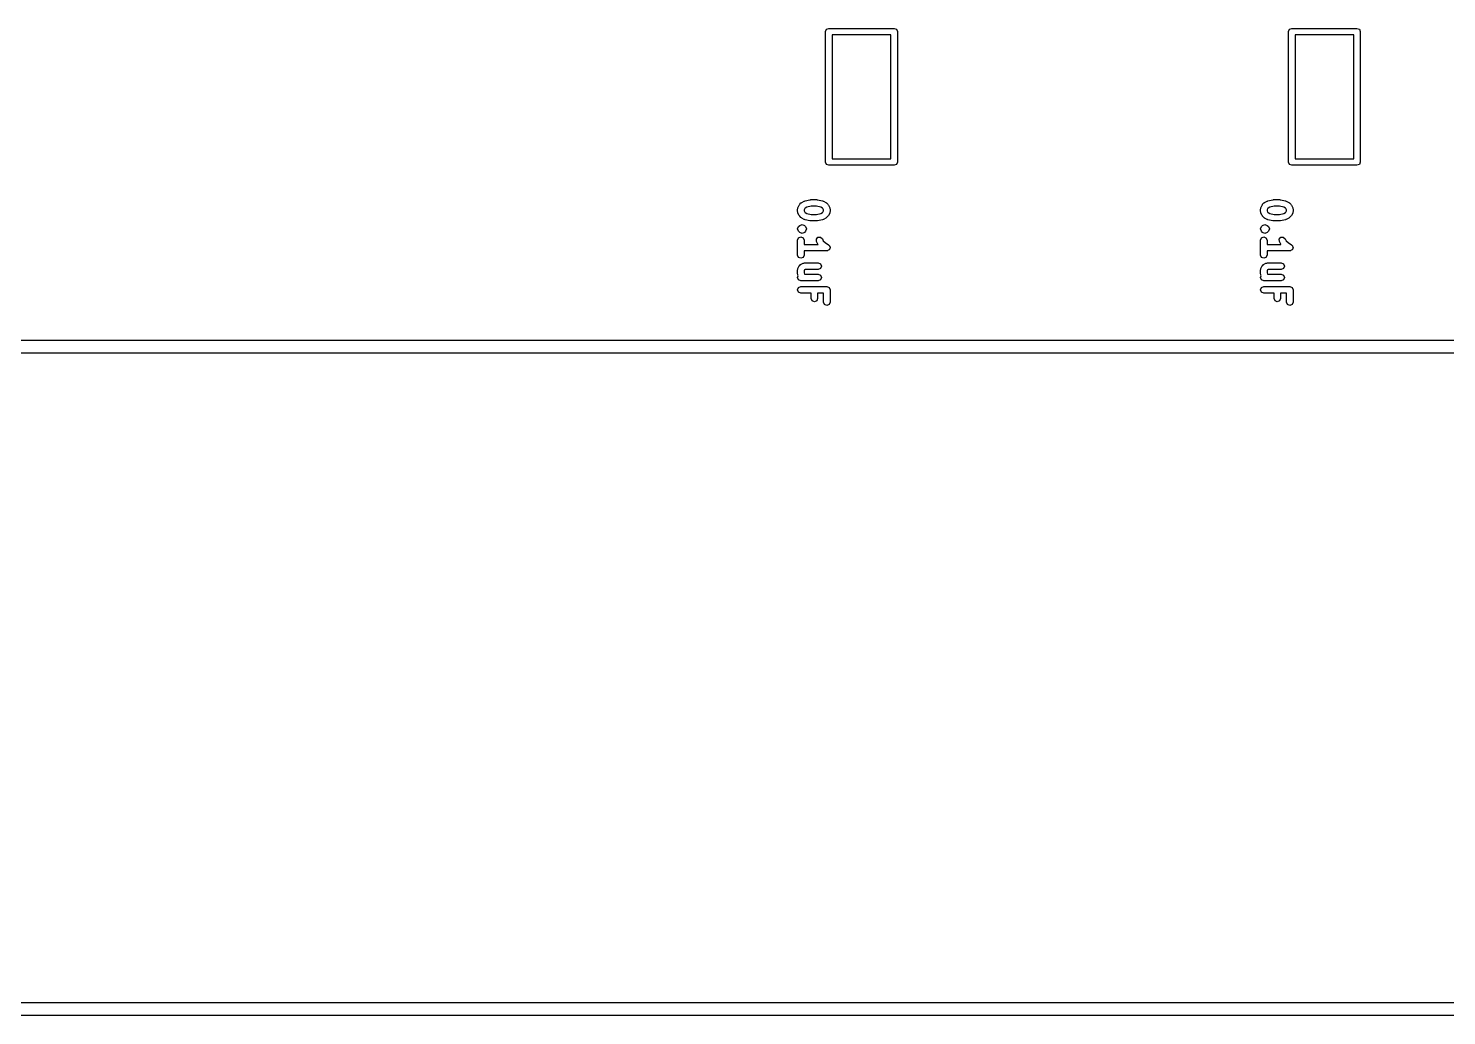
# Model space of a CAD drawing. Extents: x 97.5 to 143.9, y -109.8 to -49.
# Drawn here: x 124.81 to 135.69, y -109.84 to -102.28 of the extents above; entities that cross this region are included whole.
import ezdxf

# ---------------------------------------------------------------- set-up
doc = ezdxf.new("R2010")
doc.units = 0
doc.layers.add('BLACK', color=7, linetype='CONTINUOUS')

msp = doc.modelspace()

# ---------------------------------------------------------------- linework, layer by layer
at = {"layer": 'BLACK', "linetype": 'CONTINUOUS'}
for p, q in [((130.925, -102.3), (130.932, -102.282)), ((130.925, -103.3), (130.925, -102.3)), ((130.932, -102.282), (130.95, -102.275)), ((130.95, -102.275), (131.45, -102.275)), ((130.975, -102.325), (130.975, -103.275)), ((131.425, -102.325), (130.975, -102.325)), ((131.425, -103.275), (131.425, -102.325)), ((131.45, -102.275), (131.468, -102.282)), ((131.468, -102.282), (131.475, -102.3)), ((131.475, -102.3), (131.475, -103.3)), ((134.475, -102.3), (134.482, -102.282)), ((134.475, -103.3), (134.475, -102.3)), ((134.482, -102.282), (134.5, -102.275)), ((134.5, -102.275), (135, -102.275)), ((134.525, -102.325), (134.525, -103.275)), ((134.975, -102.325), (134.525, -102.325)), ((134.975, -103.275), (134.975, -102.325)), ((135, -102.275), (135.018, -102.282)), ((135.018, -102.282), (135.025, -102.3)), ((135.025, -102.3), (135.025, -103.3)), ((130.932, -103.318), (130.925, -103.3)), ((130.95, -103.325), (130.932, -103.318)), ((131.45, -103.325), (130.95, -103.325)), ((130.975, -103.275), (131.425, -103.275)), ((131.468, -103.318), (131.45, -103.325)), ((131.475, -103.3), (131.468, -103.318)), ((134.482, -103.318), (134.475, -103.3)), ((134.5, -103.325), (134.482, -103.318)), ((135, -103.325), (134.5, -103.325)), ((134.525, -103.275), (134.975, -103.275)), ((135.018, -103.318), (135, -103.325)), ((135.025, -103.3), (135.018, -103.318)), ((130.712, -103.65), (130.722, -103.63)), ((130.712, -103.655), (130.712, -103.65)), ((130.722, -103.63), (130.725, -103.628)), ((130.725, -103.628), (130.726, -103.624)), ((130.726, -103.624), (130.736, -103.614)), ((130.736, -103.614), (130.74, -103.613)), ((130.74, -103.613), (130.742, -103.61)), ((130.742, -103.61), (130.761, -103.6)), ((130.761, -103.6), (130.764, -103.6)), ((130.764, -103.6), (130.767, -103.598)), ((130.768, -103.653), (130.765, -103.656)), ((130.767, -103.598), (130.805, -103.589)), ((130.781, -103.646), (130.768, -103.653)), ((130.814, -103.638), (130.781, -103.646)), ((130.805, -103.589), (130.808, -103.589)), ((130.808, -103.589), (130.811, -103.588)), ((130.811, -103.588), (130.858, -103.588)), ((130.855, -103.638), (130.814, -103.638)), ((130.888, -103.646), (130.855, -103.638)), ((130.858, -103.588), (130.861, -103.589)), ((130.861, -103.589), (130.864, -103.589)), ((130.864, -103.589), (130.902, -103.598)), ((130.901, -103.653), (130.888, -103.646)), ((130.904, -103.656), (130.901, -103.653)), ((130.902, -103.598), (130.905, -103.6)), ((130.905, -103.6), (130.908, -103.6)), ((130.908, -103.6), (130.927, -103.61)), ((130.927, -103.61), (130.929, -103.613)), ((130.929, -103.613), (130.933, -103.614)), ((130.933, -103.614), (130.943, -103.624)), ((130.943, -103.624), (130.944, -103.628)), ((130.944, -103.628), (130.947, -103.63)), ((130.947, -103.63), (130.957, -103.65)), ((130.957, -103.65), (130.957, -103.655)), ((134.262, -103.65), (134.272, -103.63)), ((134.262, -103.655), (134.262, -103.65)), ((134.272, -103.63), (134.275, -103.628)), ((134.275, -103.628), (134.276, -103.624)), ((134.276, -103.624), (134.286, -103.614)), ((134.286, -103.614), (134.29, -103.613)), ((134.29, -103.613), (134.292, -103.61)), ((134.292, -103.61), (134.311, -103.6)), ((134.311, -103.6), (134.314, -103.6)), ((134.314, -103.6), (134.317, -103.598)), ((134.318, -103.653), (134.315, -103.656)), ((134.317, -103.598), (134.355, -103.589)), ((134.331, -103.646), (134.318, -103.653)), ((134.364, -103.638), (134.331, -103.646)), ((134.355, -103.589), (134.358, -103.589)), ((134.358, -103.589), (134.361, -103.588)), ((134.361, -103.588), (134.408, -103.588)), ((134.405, -103.638), (134.364, -103.638)), ((134.438, -103.646), (134.405, -103.638)), ((134.408, -103.588), (134.411, -103.589)), ((134.411, -103.589), (134.414, -103.589)), ((134.414, -103.589), (134.452, -103.598)), ((134.451, -103.653), (134.438, -103.646)), ((134.454, -103.656), (134.451, -103.653)), ((134.452, -103.598), (134.455, -103.6)), ((134.455, -103.6), (134.458, -103.6)), ((134.458, -103.6), (134.477, -103.61)), ((134.477, -103.61), (134.479, -103.613)), ((134.479, -103.613), (134.483, -103.614)), ((134.483, -103.614), (134.493, -103.624)), ((134.493, -103.624), (134.494, -103.628)), ((134.494, -103.628), (134.497, -103.63)), ((134.497, -103.63), (134.507, -103.65)), ((134.507, -103.65), (134.507, -103.655)), ((130.71, -103.661), (130.712, -103.655)), ((130.71, -103.68), (130.71, -103.661)), ((130.712, -103.685), (130.71, -103.68)), ((130.712, -103.691), (130.712, -103.685)), ((130.722, -103.71), (130.712, -103.691)), ((130.725, -103.713), (130.722, -103.71)), ((130.726, -103.716), (130.725, -103.713)), ((130.736, -103.726), (130.726, -103.716)), ((130.74, -103.728), (130.736, -103.726)), ((130.742, -103.731), (130.74, -103.728)), ((130.761, -103.74), (130.742, -103.731)), ((130.765, -103.656), (130.76, -103.667)), ((130.76, -103.667), (130.76, -103.674)), ((130.76, -103.674), (130.765, -103.684)), ((130.764, -103.74), (130.761, -103.74)), ((130.767, -103.742), (130.764, -103.74)), ((130.765, -103.684), (130.768, -103.688)), ((130.805, -103.752), (130.767, -103.742)), ((130.768, -103.688), (130.781, -103.694)), ((130.781, -103.694), (130.814, -103.702)), ((130.808, -103.751), (130.805, -103.752)), ((130.811, -103.752), (130.808, -103.751)), ((130.858, -103.752), (130.811, -103.752)), ((130.814, -103.702), (130.855, -103.702)), ((130.855, -103.702), (130.888, -103.694)), ((130.861, -103.751), (130.858, -103.752)), ((130.864, -103.752), (130.861, -103.751)), ((130.902, -103.742), (130.864, -103.752)), ((130.888, -103.694), (130.901, -103.688)), ((130.901, -103.688), (130.904, -103.684)), ((130.905, -103.74), (130.902, -103.742)), ((130.91, -103.667), (130.904, -103.656)), ((130.904, -103.684), (130.91, -103.674)), ((130.908, -103.74), (130.905, -103.74)), ((130.927, -103.731), (130.908, -103.74)), ((130.91, -103.674), (130.91, -103.667)), ((130.929, -103.728), (130.927, -103.731)), ((130.933, -103.726), (130.929, -103.728)), ((130.943, -103.716), (130.933, -103.726)), ((130.944, -103.713), (130.943, -103.716)), ((130.947, -103.71), (130.944, -103.713)), ((130.957, -103.691), (130.947, -103.71)), ((130.957, -103.655), (130.96, -103.661)), ((130.96, -103.68), (130.957, -103.685)), ((130.957, -103.685), (130.957, -103.691)), ((130.96, -103.661), (130.96, -103.68)), ((134.26, -103.661), (134.262, -103.655)), ((134.26, -103.68), (134.26, -103.661)), ((134.262, -103.685), (134.26, -103.68)), ((134.262, -103.691), (134.262, -103.685)), ((134.272, -103.71), (134.262, -103.691)), ((134.275, -103.713), (134.272, -103.71)), ((134.276, -103.716), (134.275, -103.713)), ((134.286, -103.726), (134.276, -103.716)), ((134.29, -103.728), (134.286, -103.726)), ((134.292, -103.731), (134.29, -103.728)), ((134.311, -103.74), (134.292, -103.731)), ((134.315, -103.656), (134.31, -103.667)), ((134.31, -103.667), (134.31, -103.674)), ((134.31, -103.674), (134.315, -103.684)), ((134.314, -103.74), (134.311, -103.74)), ((134.317, -103.742), (134.314, -103.74)), ((134.315, -103.684), (134.318, -103.688)), ((134.355, -103.752), (134.317, -103.742)), ((134.318, -103.688), (134.331, -103.694)), ((134.331, -103.694), (134.364, -103.702)), ((134.358, -103.751), (134.355, -103.752)), ((134.361, -103.752), (134.358, -103.751)), ((134.408, -103.752), (134.361, -103.752)), ((134.364, -103.702), (134.405, -103.702)), ((134.405, -103.702), (134.438, -103.694)), ((134.411, -103.751), (134.408, -103.752)), ((134.414, -103.752), (134.411, -103.751)), ((134.452, -103.742), (134.414, -103.752)), ((134.438, -103.694), (134.451, -103.688)), ((134.451, -103.688), (134.454, -103.684)), ((134.455, -103.74), (134.452, -103.742)), ((134.46, -103.667), (134.454, -103.656)), ((134.454, -103.684), (134.46, -103.674)), ((134.458, -103.74), (134.455, -103.74)), ((134.477, -103.731), (134.458, -103.74)), ((134.46, -103.674), (134.46, -103.667)), ((134.479, -103.728), (134.477, -103.731)), ((134.483, -103.726), (134.479, -103.728)), ((134.493, -103.716), (134.483, -103.726)), ((134.494, -103.713), (134.493, -103.716)), ((134.497, -103.71), (134.494, -103.713)), ((134.507, -103.691), (134.497, -103.71)), ((134.507, -103.655), (134.51, -103.661)), ((134.51, -103.68), (134.507, -103.685)), ((134.507, -103.685), (134.507, -103.691)), ((134.51, -103.661), (134.51, -103.68)), ((130.71, -103.813), (130.717, -103.795)), ((130.717, -103.831), (130.71, -103.813)), ((130.717, -103.795), (130.726, -103.786)), ((130.726, -103.84), (130.717, -103.831)), ((130.726, -103.786), (130.744, -103.779)), ((130.744, -103.848), (130.726, -103.84)), ((130.744, -103.779), (130.762, -103.786)), ((130.762, -103.84), (130.744, -103.848)), ((130.762, -103.786), (130.771, -103.795)), ((130.771, -103.831), (130.762, -103.84)), ((130.771, -103.795), (130.779, -103.813)), ((130.779, -103.813), (130.771, -103.831)), ((134.26, -103.813), (134.267, -103.795)), ((134.267, -103.831), (134.26, -103.813)), ((134.267, -103.795), (134.276, -103.786)), ((134.276, -103.84), (134.267, -103.831)), ((134.276, -103.786), (134.294, -103.779)), ((134.294, -103.848), (134.276, -103.84)), ((134.294, -103.779), (134.312, -103.786)), ((134.312, -103.84), (134.294, -103.848)), ((134.312, -103.786), (134.321, -103.795)), ((134.321, -103.831), (134.312, -103.84)), ((134.321, -103.795), (134.329, -103.813)), ((134.329, -103.813), (134.321, -103.831)), ((130.71, -103.899), (130.717, -103.881)), ((130.71, -104.013), (130.71, -103.899)), ((130.717, -103.881), (130.735, -103.874)), ((130.735, -103.874), (130.752, -103.881)), ((130.752, -103.881), (130.76, -103.899)), ((130.76, -103.899), (130.76, -103.931)), ((130.76, -103.931), (130.867, -103.931)), ((130.854, -103.891), (130.866, -103.876)), ((130.855, -103.91), (130.854, -103.891)), ((130.865, -103.929), (130.855, -103.91)), ((130.867, -103.931), (130.865, -103.929)), ((130.866, -103.876), (130.885, -103.875)), ((130.885, -103.875), (130.9, -103.888)), ((130.9, -103.888), (130.907, -103.903)), ((130.907, -103.903), (130.922, -103.917)), ((130.922, -103.917), (130.948, -103.935)), ((130.945, -103.976), (130.939, -103.98)), ((130.952, -103.974), (130.945, -103.976)), ((130.948, -103.935), (130.95, -103.937)), ((130.95, -103.937), (130.952, -103.938)), ((130.952, -103.938), (130.955, -103.945)), ((130.953, -103.971), (130.952, -103.974)), ((130.955, -103.97), (130.953, -103.971)), ((130.955, -103.945), (130.959, -103.951)), ((130.957, -103.963), (130.955, -103.97)), ((130.96, -103.956), (130.957, -103.963)), ((130.959, -103.951), (130.959, -103.954)), ((130.959, -103.954), (130.96, -103.956)), ((134.26, -103.899), (134.267, -103.881)), ((134.26, -104.013), (134.26, -103.899)), ((134.267, -103.881), (134.285, -103.874)), ((134.285, -103.874), (134.302, -103.881)), ((134.302, -103.881), (134.31, -103.899)), ((134.31, -103.899), (134.31, -103.931)), ((134.31, -103.931), (134.417, -103.931)), ((134.404, -103.891), (134.416, -103.876)), ((134.405, -103.91), (134.404, -103.891)), ((134.415, -103.929), (134.405, -103.91)), ((134.417, -103.931), (134.415, -103.929)), ((134.416, -103.876), (134.435, -103.875)), ((134.435, -103.875), (134.45, -103.888)), ((134.45, -103.888), (134.457, -103.903)), ((134.457, -103.903), (134.472, -103.917)), ((134.472, -103.917), (134.498, -103.935)), ((134.495, -103.976), (134.489, -103.98)), ((134.502, -103.974), (134.495, -103.976)), ((134.498, -103.935), (134.5, -103.937)), ((134.5, -103.937), (134.502, -103.938)), ((134.502, -103.938), (134.505, -103.945)), ((134.503, -103.971), (134.502, -103.974)), ((134.505, -103.97), (134.503, -103.971)), ((134.505, -103.945), (134.509, -103.951)), ((134.507, -103.963), (134.505, -103.97)), ((134.51, -103.956), (134.507, -103.963)), ((134.509, -103.951), (134.509, -103.954)), ((134.509, -103.954), (134.51, -103.956)), ((130.717, -104.031), (130.71, -104.013)), ((130.735, -104.038), (130.717, -104.031)), ((130.728, -104.092), (130.733, -104.086)), ((130.733, -104.086), (130.752, -104.076)), ((130.752, -104.031), (130.735, -104.038)), ((130.76, -104.013), (130.752, -104.031)), ((130.752, -104.076), (130.758, -104.076)), ((130.758, -104.076), (130.763, -104.074)), ((130.935, -103.981), (130.76, -103.981)), ((130.76, -103.981), (130.76, -104.013)), ((130.763, -104.074), (130.868, -104.074)), ((130.868, -104.074), (130.886, -104.081)), ((130.886, -104.081), (130.893, -104.099)), ((130.937, -103.98), (130.935, -103.981)), ((130.939, -103.98), (130.937, -103.98)), ((134.267, -104.031), (134.26, -104.013)), ((134.285, -104.038), (134.267, -104.031)), ((134.278, -104.092), (134.283, -104.086)), ((134.283, -104.086), (134.302, -104.076)), ((134.302, -104.031), (134.285, -104.038)), ((134.31, -104.013), (134.302, -104.031)), ((134.302, -104.076), (134.308, -104.076)), ((134.308, -104.076), (134.313, -104.074)), ((134.485, -103.981), (134.31, -103.981)), ((134.31, -103.981), (134.31, -104.013)), ((134.313, -104.074), (134.418, -104.074)), ((134.418, -104.074), (134.436, -104.081)), ((134.436, -104.081), (134.443, -104.099)), ((134.487, -103.98), (134.485, -103.981)), ((134.489, -103.98), (134.487, -103.98)), ((130.71, -104.127), (130.712, -104.122)), ((130.71, -104.156), (130.71, -104.127)), ((130.712, -104.161), (130.71, -104.156)), ((130.71, -104.185), (130.715, -104.172)), ((130.717, -104.202), (130.71, -104.185)), ((130.712, -104.116), (130.722, -104.097)), ((130.712, -104.122), (130.712, -104.116)), ((130.712, -104.167), (130.712, -104.161)), ((130.715, -104.172), (130.712, -104.167)), ((130.722, -104.097), (130.728, -104.092)), ((130.763, -104.127), (130.76, -104.133)), ((130.76, -104.133), (130.76, -104.15)), ((130.76, -104.15), (130.764, -104.16)), ((130.769, -104.124), (130.763, -104.127)), ((130.764, -104.16), (130.868, -104.16)), ((130.868, -104.124), (130.769, -104.124)), ((130.886, -104.116), (130.868, -104.124)), ((130.868, -104.16), (130.886, -104.167)), ((130.893, -104.099), (130.886, -104.116)), ((130.886, -104.167), (130.893, -104.185)), ((130.893, -104.185), (130.886, -104.202)), ((134.26, -104.127), (134.262, -104.122)), ((134.26, -104.156), (134.26, -104.127)), ((134.262, -104.161), (134.26, -104.156)), ((134.26, -104.185), (134.265, -104.172)), ((134.267, -104.202), (134.26, -104.185)), ((134.262, -104.116), (134.272, -104.097)), ((134.262, -104.122), (134.262, -104.116)), ((134.262, -104.167), (134.262, -104.161)), ((134.265, -104.172), (134.262, -104.167)), ((134.272, -104.097), (134.278, -104.092)), ((134.313, -104.127), (134.31, -104.133)), ((134.31, -104.133), (134.31, -104.15)), ((134.31, -104.15), (134.314, -104.16)), ((134.319, -104.124), (134.313, -104.127)), ((134.314, -104.16), (134.418, -104.16)), ((134.418, -104.124), (134.319, -104.124)), ((134.436, -104.116), (134.418, -104.124)), ((134.418, -104.16), (134.436, -104.167)), ((134.443, -104.099), (134.436, -104.116)), ((134.436, -104.167), (134.443, -104.185)), ((134.443, -104.185), (134.436, -104.202)), ((130.71, -104.28), (130.717, -104.262)), ((130.717, -104.297), (130.71, -104.28)), ((130.735, -104.21), (130.717, -104.202)), ((130.717, -104.262), (130.735, -104.255)), ((130.735, -104.305), (130.717, -104.297)), ((130.868, -104.21), (130.735, -104.21)), ((130.735, -104.255), (130.935, -104.255)), ((130.814, -104.305), (130.735, -104.305)), ((130.814, -104.346), (130.814, -104.305)), ((130.91, -104.305), (130.864, -104.305)), ((130.864, -104.305), (130.864, -104.346)), ((130.886, -104.202), (130.868, -104.21)), ((130.91, -104.375), (130.91, -104.305)), ((130.935, -104.255), (130.952, -104.262)), ((130.952, -104.262), (130.96, -104.28)), ((130.96, -104.28), (130.96, -104.375)), ((134.26, -104.28), (134.267, -104.262)), ((134.267, -104.297), (134.26, -104.28)), ((134.285, -104.21), (134.267, -104.202)), ((134.267, -104.262), (134.285, -104.255)), ((134.285, -104.305), (134.267, -104.297)), ((134.418, -104.21), (134.285, -104.21)), ((134.285, -104.255), (134.485, -104.255)), ((134.364, -104.305), (134.285, -104.305)), ((134.364, -104.346), (134.364, -104.305)), ((134.46, -104.305), (134.414, -104.305)), ((134.414, -104.305), (134.414, -104.346)), ((134.436, -104.202), (134.418, -104.21)), ((134.46, -104.375), (134.46, -104.305)), ((134.485, -104.255), (134.502, -104.262)), ((134.502, -104.262), (134.51, -104.28)), ((134.51, -104.28), (134.51, -104.375)), ((130.822, -104.364), (130.814, -104.346)), ((130.839, -104.371), (130.822, -104.364)), ((130.857, -104.364), (130.839, -104.371)), ((130.864, -104.346), (130.857, -104.364)), ((130.917, -104.393), (130.91, -104.375)), ((130.935, -104.4), (130.917, -104.393)), ((130.952, -104.393), (130.935, -104.4)), ((130.96, -104.375), (130.952, -104.393)), ((134.372, -104.364), (134.364, -104.346)), ((134.389, -104.371), (134.372, -104.364)), ((134.407, -104.364), (134.389, -104.371)), ((134.414, -104.346), (134.407, -104.364)), ((134.467, -104.393), (134.46, -104.375)), ((134.485, -104.4), (134.467, -104.393)), ((134.502, -104.393), (134.485, -104.4)), ((134.51, -104.375), (134.502, -104.393)), ((119.881, -104.665), (137.27, -104.665)), ((137.22, -104.765), (119.953, -104.765)), ((137.27, -109.845), (108.06, -109.845)), ((108.081, -109.745), (137.22, -109.745))]:
    msp.add_line(p, q, dxfattribs=at)

doc.saveas('drawing.dxf')
